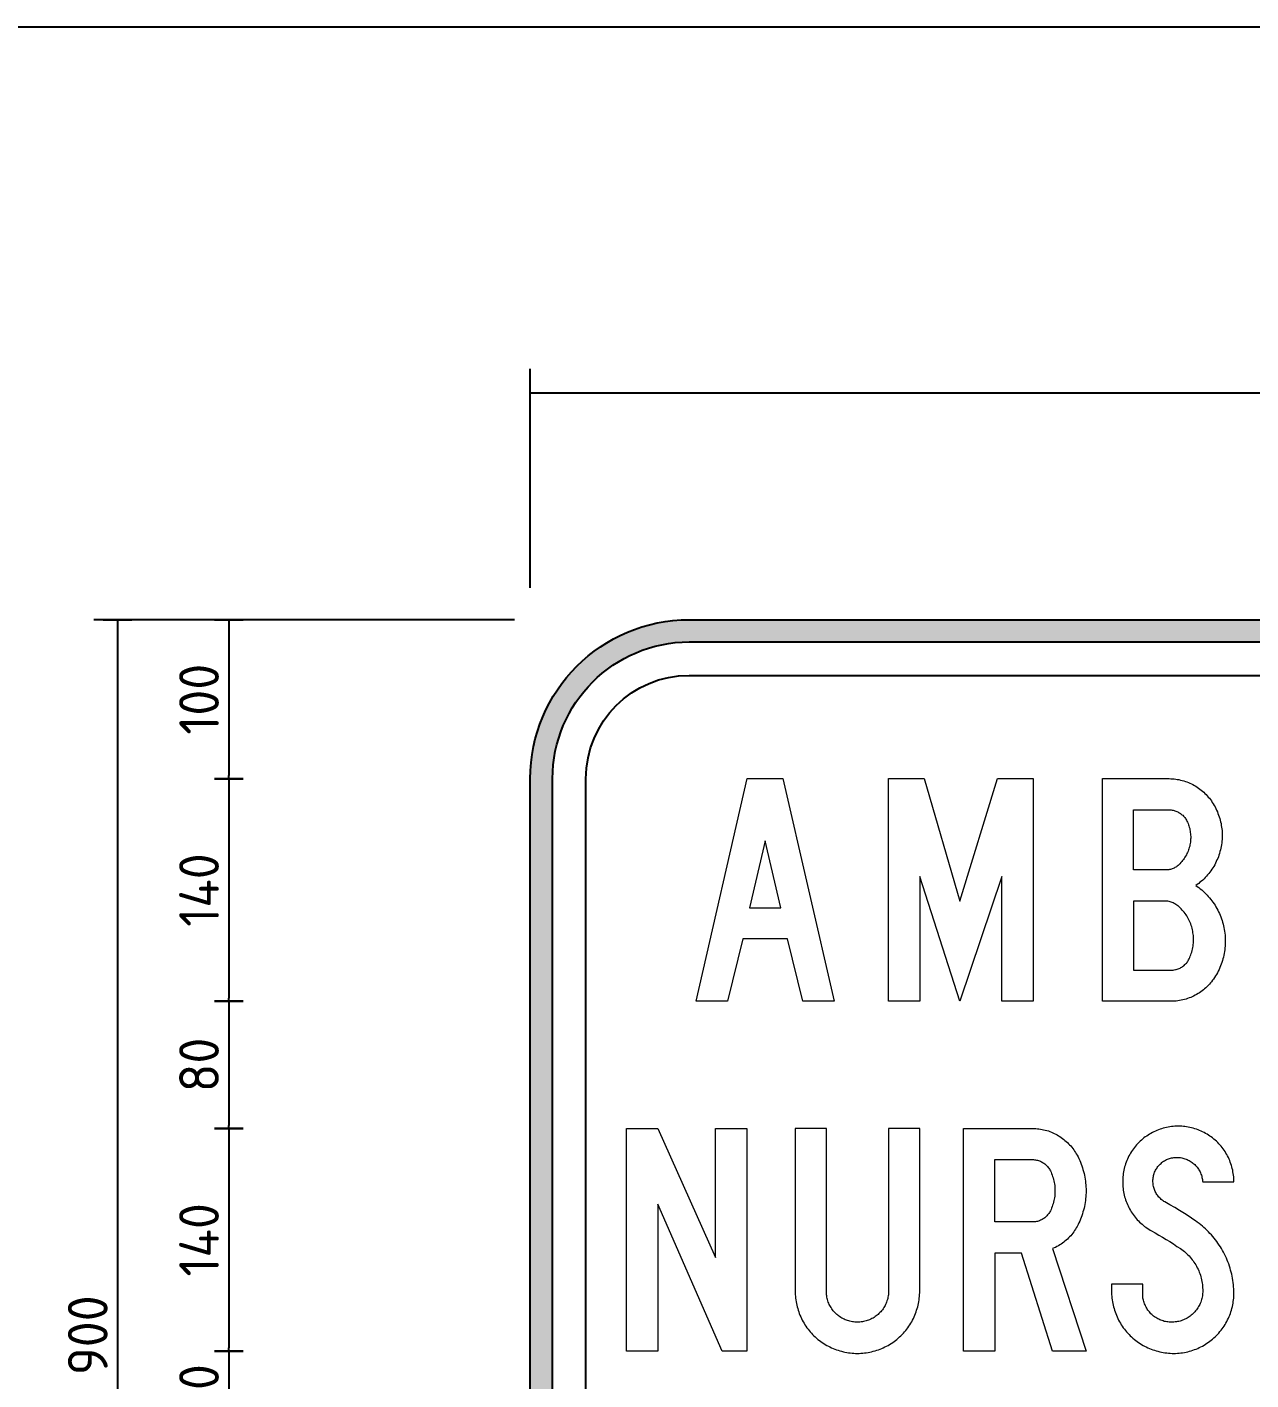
# Model space of a CAD drawing. Header units: millimetres. Extents: x 0 to 420, y 0 to 297.
# Drawn here: x 109 to 186, y 207.4 to 292.5 of the extents above; entities that cross this region are included whole.
import ezdxf
from ezdxf.enums import TextEntityAlignment as Align

# ---------------------------------------------------------------- set-up
doc = ezdxf.new("R2010")
doc.units = ezdxf.units.MM
doc.header["$MEASUREMENT"] = 0
doc.layers.add('BLUE', color=7, linetype='Continuous', true_color=0x005bbb)
for name, color, linetype in [('T25', 1, 'Continuous'), ('TBLK18', 4, 'Continuous'), ('TBLK25', 1, 'Continuous'), ('TBLK35', 3, 'Continuous'), ('TBLK50', 7, 'Continuous')]:
    doc.layers.add(name, color=color, linetype=linetype)
doc.styles.add('ISO', font='iso3098b.shx')
doc.dimstyles.new('SIGNSDIM', dxfattribs={"dimtxt": 2.5, "dimasz": 0.2, "dimexe": 1.5, "dimexo": 2, "dimtad": 1, "dimdec": 4, "dimlfac": 10, "dimrnd": 1, "dimdsep": 46, "dimtxsty": 'ISO', "dimblk": 'SGNDIM', "dimcen": 2.5, "dimse2": 1, "dimadec": 0, "dimazin": 0, "dimtfac": 1, "dimtdec": 4, "dimtix": 1, "dimtmove": 0, "dimatfit": 3, "dimldrblk": 'SGNDIM', "dimfxl": 1, "dimtolj": 1, "dimtzin": 0, "dimarcsym": 0})

# ---------------------------------------------------------------- blocks, each defined once
blk = doc.blocks.new('SGNDIM')
for p, q in [((0, 4.5), (0, -4.5)), ((0, 0), (-1, 0))]:
    blk.add_line(p, q)
blk = doc.blocks.new('*D6')
at = {"layer": 'DEFPOINTS', "color": 0, "transparency": 16777216}
for p in [(260.679, 269.499), (140.679, 255.231), (260.679, 255.231)]:
    blk.add_point(p, dxfattribs=at)
at = {"layer": 'T25', "color": 0, "lineweight": -2, "transparency": 16777216}
for p, q in [((140.679, 257.231), (140.679, 270.999)), ((260.679, 257.231), (260.679, 270.999)), ((140.879, 269.499), (260.479, 269.499))]:
    blk.add_line(p, q, dxfattribs=at)
at = {"layer": 'T25', "color": 0, "lineweight": -2, "transparency": 16777216, "xscale": 0.2, "yscale": 0.2, "zscale": 0.2, "rotation": 180}
blk.add_blockref('SGNDIM', (140.679, 269.499), dxfattribs=at)
at = {"layer": 'T25', "color": 0, "lineweight": -2, "transparency": 16777216, "xscale": 0.2, "yscale": 0.2, "zscale": 0.2}
blk.add_blockref('SGNDIM', (260.679, 269.499), dxfattribs=at)
at = {"layer": 'T25', "color": 0, "transparency": 16777216, "insert": (200.679, 271.374), "char_height": 2.5, "attachment_point": 5, "style": 'ISO'}
blk.add_mtext('\\A1;1200', dxfattribs=at)
blk = doc.blocks.new('*D11')
at = {"layer": 'DEFPOINTS', "color": 0, "transparency": 16777216}
for p in [(140.679, 209.231), (121.713, 204.231), (140.679, 204.231)]:
    blk.add_point(p, dxfattribs=at)
at = {"layer": 'T25', "color": 0, "lineweight": -2, "transparency": 16777216}
blk.add_line((121.713, 209.031), (121.713, 204.431), dxfattribs=at)
at = {"layer": 'T25', "color": 0, "lineweight": -2, "transparency": 16777216, "xscale": 0.2, "yscale": 0.2, "zscale": 0.2}
for p, rotation in [((121.713, 209.231), 90), ((121.713, 204.231), 270)]:
    blk.add_blockref('SGNDIM', p, dxfattribs=dict(at, rotation=rotation))
at = {"layer": 'T25', "color": 0, "transparency": 16777216, "insert": (119.838, 206.731), "char_height": 2.5, "attachment_point": 5, "rotation": 90, "style": 'ISO'}
blk.add_mtext('\\A1;50', dxfattribs=at)
blk = doc.blocks.new('*D12')
at = {"layer": 'DEFPOINTS', "color": 0, "transparency": 16777216}
for p in [(140.679, 223.231), (121.713, 209.231), (140.679, 209.231)]:
    blk.add_point(p, dxfattribs=at)
at = {"layer": 'T25', "color": 0, "lineweight": -2, "transparency": 16777216}
blk.add_line((121.713, 223.031), (121.713, 209.431), dxfattribs=at)
at = {"layer": 'T25', "color": 0, "lineweight": -2, "transparency": 16777216, "xscale": 0.2, "yscale": 0.2, "zscale": 0.2}
for p, rotation in [((121.713, 223.231), 90), ((121.713, 209.231), 270)]:
    blk.add_blockref('SGNDIM', p, dxfattribs=dict(at, rotation=rotation))
at = {"layer": 'T25', "color": 0, "transparency": 16777216, "insert": (119.838, 216.231), "char_height": 2.5, "attachment_point": 5, "rotation": 90, "style": 'ISO'}
blk.add_mtext('\\A1;140', dxfattribs=at)
blk = doc.blocks.new('*D13')
at = {"layer": 'DEFPOINTS', "color": 0, "transparency": 16777216}
for p in [(140.679, 231.231), (121.713, 223.231), (140.679, 223.231)]:
    blk.add_point(p, dxfattribs=at)
at = {"layer": 'T25', "color": 0, "lineweight": -2, "transparency": 16777216}
blk.add_line((121.713, 231.031), (121.713, 223.431), dxfattribs=at)
at = {"layer": 'T25', "color": 0, "lineweight": -2, "transparency": 16777216, "xscale": 0.2, "yscale": 0.2, "zscale": 0.2}
for p, rotation in [((121.713, 231.231), 90), ((121.713, 223.231), 270)]:
    blk.add_blockref('SGNDIM', p, dxfattribs=dict(at, rotation=rotation))
at = {"layer": 'T25', "color": 0, "transparency": 16777216, "insert": (119.838, 227.231), "char_height": 2.5, "attachment_point": 5, "rotation": 90, "style": 'ISO'}
blk.add_mtext('\\A1;80', dxfattribs=at)
blk = doc.blocks.new('*D14')
at = {"layer": 'DEFPOINTS', "color": 0, "transparency": 16777216}
for p in [(140.679, 245.231), (121.713, 231.231), (140.679, 231.231)]:
    blk.add_point(p, dxfattribs=at)
at = {"layer": 'T25', "color": 0, "lineweight": -2, "transparency": 16777216}
blk.add_line((121.713, 245.031), (121.713, 231.431), dxfattribs=at)
at = {"layer": 'T25', "color": 0, "lineweight": -2, "transparency": 16777216, "xscale": 0.2, "yscale": 0.2, "zscale": 0.2}
for p, rotation in [((121.713, 245.231), 90), ((121.713, 231.231), 270)]:
    blk.add_blockref('SGNDIM', p, dxfattribs=dict(at, rotation=rotation))
at = {"layer": 'T25', "color": 0, "transparency": 16777216, "insert": (119.838, 238.231), "char_height": 2.5, "attachment_point": 5, "rotation": 90, "style": 'ISO'}
blk.add_mtext('\\A1;140', dxfattribs=at)
blk = doc.blocks.new('*D15')
at = {"layer": 'DEFPOINTS', "color": 0, "transparency": 16777216}
for p in [(141.677, 255.231), (121.713, 245.231), (141.677, 245.231)]:
    blk.add_point(p, dxfattribs=at)
at = {"layer": 'T25', "color": 0, "lineweight": -2, "transparency": 16777216}
for p, q in [((139.677, 255.231), (120.213, 255.231)), ((121.713, 255.031), (121.713, 245.431))]:
    blk.add_line(p, q, dxfattribs=at)
at = {"layer": 'T25', "color": 0, "lineweight": -2, "transparency": 16777216, "xscale": 0.2, "yscale": 0.2, "zscale": 0.2}
for p, rotation in [((121.713, 255.231), 90), ((121.713, 245.231), 270)]:
    blk.add_blockref('SGNDIM', p, dxfattribs=dict(at, rotation=rotation))
at = {"layer": 'T25', "color": 0, "transparency": 16777216, "insert": (119.838, 250.231), "char_height": 2.5, "attachment_point": 5, "rotation": 90, "style": 'ISO'}
blk.add_mtext('\\A1;100', dxfattribs=at)
blk = doc.blocks.new('*D30')
at = {"layer": 'DEFPOINTS', "color": 0, "transparency": 16777216}
for p in [(140.679, 255.231), (114.713, 165.231), (140.679, 165.231)]:
    blk.add_point(p, dxfattribs=at)
at = {"layer": 'T25', "color": 0, "lineweight": -2, "transparency": 16777216}
for p, q in [((138.679, 255.231), (113.213, 255.231)), ((114.713, 255.031), (114.713, 165.431)), ((138.679, 165.231), (113.213, 165.231))]:
    blk.add_line(p, q, dxfattribs=at)
at = {"layer": 'T25', "color": 0, "lineweight": -2, "transparency": 16777216, "xscale": 0.2, "yscale": 0.2, "zscale": 0.2}
for p, rotation in [((114.713, 255.231), 90), ((114.713, 165.231), 270)]:
    blk.add_blockref('SGNDIM', p, dxfattribs=dict(at, rotation=rotation))
at = {"layer": 'T25', "color": 0, "transparency": 16777216, "insert": (112.838, 210.231), "char_height": 2.5, "attachment_point": 5, "rotation": 90, "style": 'ISO'}
blk.add_mtext('\\A1;900', dxfattribs=at)
blk = doc.blocks.new('A3BBLK')
at = {"layer": 'TBLK50'}
blk.add_line((415.5, 292.5), (13, 292.5), dxfattribs=at)
blk = doc.blocks.new('a3_in_vtblk std dwg')
blk.add_blockref('A3BBLK', (0, 0))
at = {"layer": 'TBLK18', "style": 'ISO'}
blk.add_attdef('MR_DIRECTORATE', text='', height=1.5, dxfattribs=at).set_placement((381.5, 68.119), align=Align.CENTER)
for tag, p in [('STREET_NAME', (355.514, 62.1)), ('SUBURB_POSTCODE', (388.488, 62.1)), ('TELEPHONE_NO.', (368.306, 59.836)), ('FAX_NO.', (393.555, 59.836))]:
    blk.add_attdef(tag, p, '', height=1.5, dxfattribs=at)
at = {"layer": 'TBLK25', "style": 'ISO'}
for tag, height, p in [('MR_BRANCH', 2, (381.5, 65.199)), ('ROAD_SECTION', 1.75, (384.5, 29.162)), ('SLK', 1.75, (384.5, 26.108)), ('CHAINAGE', 1.75, (384.5, 19.205))]:
    blk.add_attdef(tag, text='', height=height, dxfattribs=at).set_placement(p, align=Align.CENTER)
for tag, p, height in [('FILE_NUMBER', (371.773, 54.237), 2.5), ('DESIGNED_/_DRAWN', (371.773, 49.487), 2), ('VERIFIED', (371.773, 44.487), 2), ('APPROVED', (371.773, 39.487), 2), ('LOCAL_AUTHORITY', (370.48, 16.733), 1.25)]:
    blk.add_attdef(tag, p, '', height=height, dxfattribs=at)
at = {"layer": 'TBLK35', "style": 'ISO', "width": 0.9}
for tag, p in [('ROAD_PROJECT&NUMBER', (384.5, 32.231)), ('DRAWING_DESCRIPTION', (384.5, 22.288))]:
    blk.add_attdef(tag, text='', height=2.5, dxfattribs=at).set_placement(p, align=Align.CENTER)
at = {"layer": 'TBLK50', "style": 'ISO'}
blk.add_attdef('MRWA_DRG_NUMBER', (356.288, 6.085), '', height=5, dxfattribs=at)

msp = doc.modelspace()

# ---------------------------------------------------------------- hatches: boundary and pattern name
at = {"layer": 'BLUE'}
h = msp.add_hatch(color=256, dxfattribs=at)
edge = h.paths.add_edge_path(flags=16)
edge.add_line((142.079003, 175.230788), (142.079003, 245.230788))
edge.add_arc((150.679003, 245.230788), 8.6, 90, 180, ccw=False)
edge.add_line((150.679003, 253.830788), (250.679003, 253.830788))
edge.add_arc((250.679003, 245.230788), 8.6, 0, 90, ccw=False)
edge.add_line((259.279003, 245.230788), (259.279003, 175.230788))
edge.add_arc((250.679003, 175.230788), 8.6, -90, 0, ccw=False)
edge.add_line((250.679003, 166.630788), (150.679003, 166.630788))
edge.add_arc((150.679003, 175.230788), 8.6, 180, 270, ccw=False)
edge = h.paths.add_edge_path()
edge.add_line((140.679003, 175.230788), (140.679003, 245.230788))
edge.add_arc((150.679003, 245.230788), 10, 90, 180, ccw=False)
edge.add_line((150.679003, 255.230788), (250.679003, 255.230788))
edge.add_arc((250.679003, 245.230788), 10, 0, 90, ccw=False)
edge.add_line((260.679003, 245.230788), (260.679003, 175.230788))
edge.add_arc((250.679003, 175.230788), 10, -90, 0, ccw=False)
edge.add_line((250.679003, 165.230788), (150.679003, 165.230788))
edge.add_arc((150.679003, 175.230788), 10, 180, 270, ccw=False)

# ---------------------------------------------------------------- linework, layer by layer
for points in [[(140.679003, 175.230788), (140.679003, 245.230788, -0.414213562), (150.679003, 255.230788), (250.679003, 255.230788, -0.414213562), (260.679003, 245.230788), (260.679003, 175.230788, -0.414213562), (250.679003, 165.230788), (150.679003, 165.230788, -0.414213562)], [(142.079003, 175.230788), (142.079003, 245.230788, -0.414213562), (150.679003, 253.830788), (250.679003, 253.830788, -0.414213562), (259.279003, 245.230788), (259.279003, 175.230788, -0.414213562), (250.679003, 166.630788), (150.679003, 166.630788, -0.414213562)], [(144.179003, 175.230788), (144.179003, 245.230788, -0.414213562), (150.679003, 251.730788), (250.679003, 251.730788, -0.414213562), (257.179003, 245.230788), (257.179003, 175.230788, -0.414213562), (250.679003, 168.730788), (150.679003, 168.730788, -0.414213562)]]:
    msp.add_lwpolyline(points, format="xyb", close=True, dxfattribs=at)
at = {"layer": 'BLUE', "lineweight": 0}
for points in [[(151.116079, 231.234579), (154.332802, 245.234906), (156.575728, 245.234906), (159.79245, 231.234579), (157.828893, 231.234579), (156.855096, 235.153713), (154.053434, 235.153713), (153.079637, 231.234579), (151.116079, 231.234579)], [(163.216704, 231.234579), (163.216704, 245.234906), (165.459629, 245.234906), (167.694573, 237.532332), (170.073192, 245.234906), (172.316118, 245.234906), (172.316118, 231.234579), (170.35256, 231.234579), (170.35256, 239.072846), (167.694573, 231.234579), (165.180261, 239.072846), (165.180261, 231.234579), (163.216704, 231.234579)], [(183.530746, 243.830084), (183.58662, 243.742283), (183.650475, 243.646499), (183.706349, 243.550716), (183.762223, 243.454933), (183.810114, 243.351167), (183.858006, 243.255384), (183.905898, 243.151619), (183.945807, 243.047854), (183.985717, 242.944088), (184.025627, 242.840323), (184.057555, 242.728576), (184.0815, 242.624811), (184.113428, 242.513063), (184.137374, 242.409298), (184.153338, 242.297551), (184.169302, 242.185804), (184.185266, 242.074057), (184.20123, 241.970291), (184.20123, 241.858544), (184.209211, 241.746797), (184.209211, 241.63505), (184.209211, 241.523303), (184.20123, 241.411555), (184.193248, 241.299808), (184.185266, 241.188061), (184.169302, 241.076314), (184.145356, 240.964567), (184.129392, 240.860801), (184.097464, 240.749054), (184.073518, 240.645289), (184.041591, 240.533542), (184.009663, 240.429777), (183.969753, 240.326011), (183.929843, 240.222246), (183.881952, 240.118481), (183.842042, 240.014716), (183.786169, 239.918932), (183.738277, 239.815167), (183.682403, 239.719384), (183.62653, 239.6236), (183.562674, 239.535799), (183.498819, 239.440016), (183.434963, 239.352214), (183.363126, 239.264413), (183.291288, 239.176612), (183.219451, 239.096792), (183.139631, 239.016973), (183.067794, 238.937153), (182.987974, 238.857334), (182.900173, 238.785497), (182.812372, 238.713659), (182.732552, 238.641822), (182.636769, 238.577966), (182.548967, 238.51411), (182.644751, 238.450255), (182.740534, 238.378417), (182.828335, 238.30658), (182.924119, 238.234742), (183.01192, 238.154923), (183.09174, 238.075104), (183.179541, 237.995284), (183.25936, 237.907483), (183.33918, 237.827663), (183.418999, 237.739862), (183.490837, 237.644079), (183.562674, 237.556277), (183.62653, 237.460494), (183.698367, 237.364711), (183.762223, 237.268927), (183.818096, 237.165162), (183.881952, 237.061397), (183.937825, 236.957632), (183.985717, 236.853867), (184.033609, 236.750101), (184.0815, 236.646336), (184.129392, 236.534589), (184.169302, 236.422842), (184.20123, 236.319076), (184.241139, 236.207329), (184.273067, 236.0876), (184.297013, 235.975853), (184.320959, 235.864106), (184.344904, 235.752358), (184.360868, 235.632629), (184.376832, 235.520882), (184.392796, 235.401153), (184.400778, 235.289406), (184.40876, 235.169677), (184.40876, 235.049948), (184.40876, 234.9382), (184.400778, 234.818471), (184.392796, 234.698742), (184.384814, 234.586995), (184.36885, 234.467266), (184.352886, 234.355519), (184.336923, 234.235789), (184.312977, 234.124042), (184.289031, 234.012295), (184.257103, 233.900548), (184.225175, 233.788801), (184.185266, 233.677054), (184.153338, 233.565306), (184.105446, 233.453559), (184.065536, 233.349794), (184.017645, 233.238047), (183.961771, 233.134281), (183.91388, 233.030516), (183.850024, 232.926751), (183.79415, 232.830968), (183.730295, 232.727202), (183.666439, 232.631419), (183.610566, 232.5516), (183.54671, 232.463798), (183.474873, 232.383979), (183.411017, 232.304159), (183.33918, 232.232322), (183.267342, 232.160485), (183.187523, 232.088647), (183.107703, 232.01681), (183.027884, 231.952954), (182.948065, 231.889098), (182.868245, 231.825243), (182.780444, 231.769369), (182.692642, 231.713496), (182.596859, 231.657622), (182.509058, 231.609731), (182.413274, 231.561839), (182.325473, 231.513947), (182.22969, 231.474037), (182.125925, 231.44211), (182.030141, 231.4022), (181.934358, 231.370272), (181.830593, 231.346326), (181.734809, 231.322381), (181.631044, 231.298435), (181.527279, 231.274489), (181.423514, 231.258525), (181.319748, 231.250543), (181.215983, 231.242561), (181.112218, 231.234579), (181.008453, 231.234579), (176.674258, 231.234579), (176.674258, 245.234906), (180.87276, 245.234906), (180.976525, 245.226924), (181.08029, 245.226924), (181.184055, 245.218942), (181.287821, 245.202978), (181.383604, 245.187014), (181.487369, 245.17105), (181.591134, 245.147104), (181.6949, 245.123159), (181.790683, 245.091231), (181.894448, 245.059303), (181.990232, 245.027375), (182.086015, 244.987466), (182.181798, 244.947556), (182.277581, 244.907646), (182.365383, 244.859754), (182.461166, 244.803881), (182.548967, 244.755989), (182.636769, 244.700116), (182.72457, 244.644242), (182.812372, 244.580387), (182.892191, 244.516531), (182.97201, 244.452675), (183.05183, 244.380838), (183.123667, 244.309), (183.195505, 244.237163), (183.267342, 244.157344), (183.33918, 244.077524), (183.403035, 243.997705), (183.466891, 243.917885)], [(181.990232, 242.568937), (182.022159, 242.4971), (182.062069, 242.41728), (182.086015, 242.337461), (182.117943, 242.257641), (182.141888, 242.177822), (182.165834, 242.090021), (182.181798, 242.010201), (182.197762, 241.9224), (182.205744, 241.84258), (182.221708, 241.754779), (182.221708, 241.67496), (182.22969, 241.587158), (182.22969, 241.499357), (182.221708, 241.419537), (182.221708, 241.331736), (182.213726, 241.243935), (182.197762, 241.164115), (182.181798, 241.076314), (182.165834, 240.996494), (182.141888, 240.908693), (182.117943, 240.828874), (182.093997, 240.749054), (182.062069, 240.669235), (182.030141, 240.589415), (181.990232, 240.517578), (181.958304, 240.437759), (181.910412, 240.365921), (181.870502, 240.294084), (181.822611, 240.222246), (181.774719, 240.150409), (181.718845, 240.078571), (181.670954, 240.014716), (181.61508, 239.95086), (181.551225, 239.887005), (181.495351, 239.831131), (181.431496, 239.775257), (181.383604, 239.735348), (181.335712, 239.695438), (181.287821, 239.66351), (181.239929, 239.639564), (181.184055, 239.607637), (181.128182, 239.583691), (181.072308, 239.559745), (181.016435, 239.543781), (180.960561, 239.527817), (180.904687, 239.511853), (180.848814, 239.503871), (180.784958, 239.495889), (180.729085, 239.495889), (178.629834, 239.495889), (178.629834, 243.271348), (180.87276, 243.271348), (180.928633, 243.271348), (180.992489, 243.263366), (181.056344, 243.255384), (181.1202, 243.247402), (181.184055, 243.231438), (181.239929, 243.215474), (181.303785, 243.191529), (181.359658, 243.167583), (181.415532, 243.143637), (181.471405, 243.111709), (181.527279, 243.079781), (181.583152, 243.047854), (181.631044, 243.007944), (181.678936, 242.968034), (181.726827, 242.928124), (181.774719, 242.880233), (181.814629, 242.832341), (181.854539, 242.78445), (181.894448, 242.736558), (181.926376, 242.680684), (181.958304, 242.624811)], [(156.432053, 237.109289), (155.458256, 241.315772), (154.476477, 237.109289)], [(180.729085, 237.532332), (178.629834, 237.532332), (178.629834, 233.190155), (181.008453, 233.190155), (181.072308, 233.198137), (181.136164, 233.198137), (181.200019, 233.206119), (181.263875, 233.222083), (181.319748, 233.238047), (181.383604, 233.254011), (181.439478, 233.269974), (181.503333, 233.29392), (181.559207, 233.325848), (181.61508, 233.349794), (181.670954, 233.381722), (181.718845, 233.421631), (181.774719, 233.453559), (181.822611, 233.493469), (181.870502, 233.541361), (181.910412, 233.58127), (181.958304, 233.629162), (181.998213, 233.677054), (182.030141, 233.732927), (182.070051, 233.780819), (182.101979, 233.836692), (182.125925, 233.892566), (182.165834, 233.980367), (182.205744, 234.068169), (182.237672, 234.15597), (182.2696, 234.243771), (182.301527, 234.331573), (182.325473, 234.427356), (182.341437, 234.515157), (182.365383, 234.610941), (182.381347, 234.698742), (182.389329, 234.794525), (182.397311, 234.890309), (182.405293, 234.986092), (182.413274, 235.073893), (182.405293, 235.169677), (182.405293, 235.26546), (182.397311, 235.361243), (182.389329, 235.457027), (182.373365, 235.544828), (182.357401, 235.640611), (182.341437, 235.728413), (182.317491, 235.824196), (182.293545, 235.911997), (182.261618, 236.007781), (182.22969, 236.095582), (182.197762, 236.183383), (182.157852, 236.271185), (182.117943, 236.351004), (182.078033, 236.438806), (182.030141, 236.518625), (181.98225, 236.598444), (181.934358, 236.678264), (181.878484, 236.758083), (181.822611, 236.829921), (181.758755, 236.901758), (181.702882, 236.973596), (181.639026, 237.045433), (181.567189, 237.109289), (181.519297, 237.15718), (181.471405, 237.205072), (181.415532, 237.244982), (181.359658, 237.284891), (181.303785, 237.324801), (181.239929, 237.356729), (181.184055, 237.388657), (181.1202, 237.420584), (181.056344, 237.44453), (180.992489, 237.468476), (180.928633, 237.492422), (180.864778, 237.508386), (180.79294, 237.52435), (180.729085, 237.532332)], [(146.741975, 209.236347), (146.741975, 223.236673), (148.697551, 223.236673), (152.337316, 215.111056), (152.337316, 223.236673), (154.300874, 223.236673), (154.300874, 209.236347), (152.760359, 209.236347), (148.697551, 218.471454), (148.697551, 209.236347), (146.741975, 209.236347)], [(161.261128, 211.056229), (161.181308, 211.056229), (161.101489, 211.056229), (161.021669, 211.064211), (160.949832, 211.080175), (160.870013, 211.096139), (160.790193, 211.112103), (160.718356, 211.128067), (160.638536, 211.152013), (160.566699, 211.175959), (160.494861, 211.207886), (160.423024, 211.239814), (160.351186, 211.279724), (160.279349, 211.311652), (160.215493, 211.351561), (160.143656, 211.399453), (160.0798, 211.447345), (160.023927, 211.495236), (159.960071, 211.543128), (159.904198, 211.599002), (159.848324, 211.654875), (159.79245, 211.710749), (159.744559, 211.774604), (159.688685, 211.83846), (159.648775, 211.902315), (159.600884, 211.966171), (159.560974, 212.030026), (159.521064, 212.101864), (159.489137, 212.173701), (159.457209, 212.245539), (159.425281, 212.317376), (159.401335, 212.389214), (159.377389, 212.469033), (159.361426, 212.540871), (159.33748, 212.62069), (159.329498, 212.70051), (159.313534, 212.780329), (159.305552, 212.860148), (159.305552, 212.931986), (159.305552, 213.011805), (159.305552, 223.236673), (157.341994, 223.236673), (157.341994, 213.011805), (157.341994, 212.900058), (157.349976, 212.788311), (157.357958, 212.676564), (157.36594, 212.564817), (157.381904, 212.453069), (157.397868, 212.341322), (157.421814, 212.237557), (157.445759, 212.12581), (157.469705, 212.014063), (157.501633, 211.910297), (157.533561, 211.79855), (157.565489, 211.694785), (157.605398, 211.59102), (157.645308, 211.487254), (157.6932, 211.383489), (157.741091, 211.279724), (157.788983, 211.183941), (157.844857, 211.080175), (157.90073, 210.984392), (157.956604, 210.888609), (158.020459, 210.800807), (158.084315, 210.705024), (158.156152, 210.617223), (158.220008, 210.529421), (158.291845, 210.44162), (158.371665, 210.361801), (158.443502, 210.273999), (158.523322, 210.19418), (158.603141, 210.122342), (158.690942, 210.042523), (158.778744, 209.970685), (158.866545, 209.90683), (158.954346, 209.834992), (159.042148, 209.771137), (159.137931, 209.707281), (159.233714, 209.651408), (159.329498, 209.595534), (159.433263, 209.53966), (159.529046, 209.491769), (159.632812, 209.443877), (159.736577, 209.395986), (159.840342, 209.356076), (159.944107, 209.316166), (160.047873, 209.284238), (160.15962, 209.252311), (160.263385, 209.220383), (160.375132, 209.196437), (160.478897, 209.172491), (160.590645, 209.148545), (160.702392, 209.132581), (160.814139, 209.116618), (160.925886, 209.108636), (161.037633, 209.100654), (161.149381, 209.092672), (161.261128, 209.092672), (161.372875, 209.092672), (161.484622, 209.100654), (161.596369, 209.108636), (161.708117, 209.116618), (161.819864, 209.132581), (161.931611, 209.148545), (162.043358, 209.172491), (162.147123, 209.196437), (162.258871, 209.220383), (162.370618, 209.252311), (162.474383, 209.284238), (162.578148, 209.316166), (162.689895, 209.356076), (162.793661, 209.395986), (162.889444, 209.443877), (162.993209, 209.491769), (163.096974, 209.53966), (163.192758, 209.595534), (163.288541, 209.651408), (163.384324, 209.707281), (163.480108, 209.771137), (163.567909, 209.834992), (163.65571, 209.90683), (163.743512, 209.970685), (163.831313, 210.042523), (163.919114, 210.122342), (163.998934, 210.19418), (164.078753, 210.273999), (164.150591, 210.361801), (164.23041, 210.44162), (164.302248, 210.529421), (164.374085, 210.617223), (164.437941, 210.705024), (164.501796, 210.800807), (164.565652, 210.888609), (164.621525, 210.984392), (164.677399, 211.080175), (164.733273, 211.183941), (164.781164, 211.279724), (164.829056, 211.383489), (164.876948, 211.487254), (164.916857, 211.59102), (164.956767, 211.694785), (164.988695, 211.79855), (165.028604, 211.910297), (165.05255, 212.014063), (165.084478, 212.12581), (165.108424, 212.237557), (165.124388, 212.341322), (165.140352, 212.453069), (165.156316, 212.564817), (165.164297, 212.676564), (165.172279, 212.788311), (165.180261, 212.900058), (165.180261, 213.011805), (165.180261, 223.236673), (163.216704, 223.236673), (163.216704, 213.011805), (163.216704, 212.931986), (163.216704, 212.860148), (163.208722, 212.780329), (163.192758, 212.70051), (163.184776, 212.62069), (163.168812, 212.540871), (163.144866, 212.469033), (163.12092, 212.389214), (163.096974, 212.317376), (163.065047, 212.245539), (163.033119, 212.173701), (163.001191, 212.101864), (162.961281, 212.030026), (162.921372, 211.966171), (162.87348, 211.902315), (162.83357, 211.83846), (162.785679, 211.774604), (162.729805, 211.710749), (162.673932, 211.654875), (162.618058, 211.599002), (162.562184, 211.543128), (162.506311, 211.495236), (162.442455, 211.447345), (162.3786, 211.399453), (162.314744, 211.351561), (162.242907, 211.311652), (162.171069, 211.279724), (162.099232, 211.239814), (162.027394, 211.207886), (161.955557, 211.175959), (161.883719, 211.152013), (161.8039, 211.128067), (161.732062, 211.112103), (161.652243, 211.096139), (161.572424, 211.080175), (161.500586, 211.064211), (161.420767, 211.056229), (161.340947, 211.056229)], [(175.07787, 217.074614), (175.029978, 216.986812), (174.982086, 216.899011), (174.926213, 216.81121), (174.870339, 216.73139), (174.806484, 216.651571), (174.742628, 216.571751), (174.678773, 216.491932), (174.614917, 216.420095), (174.543079, 216.348257), (174.471242, 216.27642), (174.391423, 216.204582), (174.319585, 216.140727), (174.239766, 216.076871), (174.159946, 216.020997), (174.072145, 215.957142), (173.992325, 215.90925), (173.904524, 215.853377), (173.816723, 215.805485), (173.728921, 215.757593), (173.633138, 215.717684), (173.545337, 215.677774), (175.644588, 209.236347), (173.545337, 209.236347), (171.581779, 215.390424), (169.905571, 215.390424), (169.905571, 209.236347), (167.942013, 209.236347), (167.942013, 223.236673), (172.28419, 223.236673), (172.379973, 223.228691), (172.483738, 223.228691), (172.587504, 223.220709), (172.683287, 223.204745), (172.787052, 223.196763), (172.882836, 223.172818), (172.978619, 223.156854), (173.082384, 223.132908), (173.178167, 223.10098), (173.273951, 223.077034), (173.369734, 223.037125), (173.465517, 223.005197), (173.553319, 222.965287), (173.649102, 222.925377), (173.736903, 222.877486), (173.824705, 222.829594), (173.912506, 222.781702), (174.000307, 222.725829), (174.080127, 222.669955), (174.167928, 222.614082), (174.247748, 222.550226), (174.319585, 222.486371), (174.399405, 222.422515), (174.471242, 222.350678), (174.543079, 222.27884), (174.614917, 222.207003), (174.678773, 222.135165), (174.75061, 222.055346), (174.806484, 221.975526), (174.870339, 221.895707), (174.926213, 221.815887), (174.982086, 221.728086), (175.029978, 221.640285), (175.07787, 221.552483), (175.141725, 221.448718), (175.189617, 221.336971), (175.24549, 221.225224), (175.293382, 221.113477), (175.333292, 220.993747), (175.381183, 220.882), (175.421093, 220.762271), (175.453021, 220.650524), (175.484949, 220.530795), (175.516876, 220.411066), (175.540822, 220.291337), (175.564768, 220.171607), (175.588714, 220.051878), (175.604678, 219.924167), (175.620642, 219.804438), (175.628624, 219.684709), (175.636606, 219.556998), (175.644588, 219.437269), (175.644588, 219.31754), (175.644588, 219.189829), (175.636606, 219.070099), (175.628624, 218.942388), (175.620642, 218.822659), (175.604678, 218.70293), (175.588714, 218.583201), (175.564768, 218.45549), (175.540822, 218.335761), (175.516876, 218.216032), (175.484949, 218.096302), (175.453021, 217.984555), (175.421093, 217.864826), (175.381183, 217.745097), (175.333292, 217.63335), (175.293382, 217.521603), (175.24549, 217.401873), (175.189617, 217.290126), (175.141725, 217.186361)], [(182.987974, 213.011805), (182.987974, 212.931986), (182.979992, 212.852166), (182.97201, 212.780329), (182.964028, 212.70051), (182.948065, 212.62069), (182.932101, 212.540871), (182.908155, 212.469033), (182.884209, 212.389214), (182.860263, 212.317376), (182.828335, 212.237557), (182.796408, 212.165719), (182.76448, 212.093882), (182.72457, 212.030026), (182.68466, 211.958189), (182.636769, 211.894333), (182.588877, 211.830478), (182.540986, 211.766622), (182.493094, 211.702767), (182.43722, 211.646893), (182.381347, 211.59102), (182.317491, 211.535146), (182.261618, 211.487254), (182.197762, 211.439363), (182.133906, 211.391471), (182.062069, 211.351561), (181.998213, 211.30367), (181.926376, 211.271742), (181.854539, 211.231832), (181.782701, 211.199904), (181.710864, 211.175959), (181.631044, 211.144031), (181.559207, 211.120085), (181.479387, 211.104121), (181.40755, 211.088157), (181.32773, 211.072193), (181.247911, 211.064211), (181.168091, 211.056229), (181.096254, 211.048248), (181.016435, 211.048248), (180.944597, 211.048248), (180.864778, 211.056229), (180.79294, 211.064211), (180.721103, 211.072193), (180.641283, 211.088157), (180.569446, 211.104121), (180.497608, 211.128067), (180.425771, 211.152013), (180.353933, 211.175959), (180.290078, 211.199904), (180.21824, 211.231832), (180.154385, 211.271742), (180.090529, 211.30367), (180.026674, 211.343579), (179.962818, 211.391471), (179.898963, 211.431381), (179.843089, 211.479272), (179.787215, 211.535146), (179.731342, 211.583038), (179.68345, 211.638911), (179.635559, 211.694785), (179.587667, 211.750658), (179.539775, 211.814514), (179.499866, 211.87837), (179.459956, 211.942225), (179.420046, 212.006081), (179.388118, 212.077918), (179.356191, 212.141774), (179.332245, 212.213611), (179.300317, 212.285449), (179.284353, 212.357286), (179.260407, 212.429124), (179.244443, 212.500961), (179.22848, 212.572798), (179.220498, 212.652618), (179.212516, 212.724455), (179.212516, 212.796293), (179.212516, 212.876112), (179.212516, 213.434848), (177.248958, 213.434848), (177.248958, 213.011805), (177.248958, 212.900058), (177.25694, 212.788311), (177.264922, 212.676564), (177.272904, 212.564817), (177.288868, 212.453069), (177.304831, 212.341322), (177.328777, 212.237557), (177.344741, 212.12581), (177.376669, 212.014063), (177.408597, 211.910297), (177.440525, 211.79855), (177.472452, 211.694785), (177.512362, 211.59102), (177.552272, 211.487254), (177.600163, 211.383489), (177.648055, 211.279724), (177.695947, 211.183941), (177.75182, 211.080175), (177.807694, 210.984392), (177.863567, 210.888609), (177.927423, 210.800807), (177.991279, 210.705024), (178.063116, 210.617223), (178.126972, 210.529421), (178.198809, 210.44162), (178.278628, 210.361801), (178.350466, 210.273999), (178.430285, 210.19418), (178.510105, 210.122342), (178.597906, 210.042523), (178.685707, 209.970685), (178.773509, 209.90683), (178.86131, 209.834992), (178.949112, 209.771137), (179.044895, 209.707281), (179.140678, 209.651408), (179.236461, 209.595534), (179.332245, 209.53966), (179.43601, 209.491769), (179.539775, 209.443877), (179.643541, 209.395986), (179.747306, 209.356076), (179.851071, 209.316166), (179.954836, 209.284238), (180.058602, 209.252311), (180.170349, 209.220383), (180.282096, 209.196437), (180.385861, 209.172491), (180.497608, 209.148545), (180.609356, 209.132581), (180.721103, 209.116618), (180.83285, 209.108636), (180.944597, 209.100654), (181.056344, 209.092672), (181.168091, 209.092672), (181.279839, 209.092672), (181.391586, 209.100654), (181.495351, 209.108636), (181.607098, 209.116618), (181.718845, 209.132581), (181.830593, 209.148545), (181.934358, 209.172491), (182.046105, 209.196437), (182.14987, 209.228365), (182.253636, 209.252311), (182.365383, 209.284238), (182.469148, 209.324148), (182.572913, 209.364058), (182.668697, 209.403967), (182.772462, 209.451859), (182.868245, 209.499751), (182.97201, 209.547642), (183.067794, 209.603516), (183.163577, 209.65939), (183.251378, 209.723245), (183.347162, 209.787101), (183.434963, 209.850956), (183.522764, 209.914812), (183.610566, 209.986649), (183.690385, 210.058487), (183.770205, 210.130324), (183.850024, 210.210144), (183.929843, 210.289963), (184.001681, 210.369782), (184.073518, 210.457584), (184.145356, 210.545385), (184.209211, 210.633187), (184.273067, 210.720988), (184.336923, 210.808789), (184.392796, 210.904573), (184.44867, 211.000356), (184.504543, 211.096139), (184.552435, 211.199904), (184.600327, 211.295688), (184.648218, 211.399453), (184.688128, 211.503218), (184.728038, 211.599002), (184.759965, 211.710749), (184.799875, 211.814514), (184.823821, 211.918279), (184.855749, 212.030026), (184.871713, 212.133792), (184.895658, 212.245539), (184.911622, 212.349304), (184.927586, 212.461051), (184.935568, 212.572798), (184.94355, 212.684546), (184.94355, 212.796293), (184.951532, 212.900058), (184.94355, 213.011805), (184.94355, 213.147498), (184.927586, 213.283191), (184.919604, 213.410902), (184.90364, 213.546595), (184.879695, 213.682288), (184.863731, 213.81), (184.839785, 213.945693), (184.807857, 214.073404), (184.775929, 214.201115), (184.744002, 214.328826), (184.704092, 214.456537), (184.664182, 214.584248), (184.624272, 214.711959), (184.576381, 214.83967), (184.528489, 214.959399), (184.472616, 215.08711), (184.416742, 215.206839), (184.360868, 215.326569), (184.297013, 215.446298), (184.233157, 215.558045), (184.169302, 215.677774), (184.097464, 215.789521), (184.025627, 215.901268), (183.945807, 216.013016), (183.87397, 216.124763), (183.79415, 216.228528), (183.706349, 216.332293), (183.62653, 216.436058), (183.538728, 216.539824), (183.442945, 216.635607), (183.355144, 216.73139), (183.25936, 216.827174), (183.163577, 216.922957), (183.059812, 217.010758), (182.964028, 217.09856), (182.860263, 217.178379), (182.756498, 217.26618), (182.644751, 217.346), (182.540986, 217.417837), (182.429238, 217.497657), (182.125925, 217.689223), (181.830593, 217.88079), (181.527279, 218.072357), (181.223965, 218.255941), (180.912669, 218.431544), (180.609356, 218.615129), (180.5455, 218.647056), (180.489626, 218.686966), (180.433753, 218.726876), (180.377879, 218.774768), (180.329988, 218.822659), (180.282096, 218.870551), (180.234204, 218.918442), (180.186313, 218.974316), (180.146403, 219.03019), (180.106493, 219.086063), (180.066583, 219.141937), (180.034656, 219.205792), (180.002728, 219.261666), (179.9708, 219.325522), (179.946854, 219.389377), (179.922909, 219.461215), (179.906945, 219.52507), (179.890981, 219.588926), (179.875017, 219.660763), (179.867035, 219.732601), (179.859053, 219.796456), (179.851071, 219.868294), (179.851071, 219.940131), (179.851071, 220.003987), (179.859053, 220.075824), (179.867035, 220.147662), (179.882999, 220.211517), (179.898963, 220.283355), (179.914927, 220.34721), (179.938872, 220.411066), (179.962818, 220.482903), (179.986764, 220.546759), (180.018692, 220.602632), (180.05062, 220.666488), (180.090529, 220.722361), (180.130439, 220.786217), (180.170349, 220.842091), (180.210258, 220.889982), (180.25815, 220.945856), (180.306042, 220.993747), (180.361915, 221.041639), (180.409807, 221.089531), (180.465681, 221.12944), (180.521554, 221.16935), (180.58541, 221.201278), (180.641283, 221.241188), (180.705139, 221.273115), (180.768994, 221.297061), (180.83285, 221.321007), (180.896705, 221.344953), (180.968543, 221.368899), (181.032398, 221.384863), (181.104236, 221.392845), (181.168091, 221.408808), (181.239929, 221.41679), (181.311766, 221.41679), (181.375622, 221.41679), (181.447459, 221.41679), (181.519297, 221.408808), (181.591134, 221.400826), (181.662972, 221.384863), (181.734809, 221.368899), (181.798665, 221.352935), (181.870502, 221.328989), (181.94234, 221.305043), (182.006195, 221.281097), (182.070051, 221.24917), (182.133906, 221.217242), (182.197762, 221.177332), (182.261618, 221.137422), (182.317491, 221.097513), (182.373365, 221.057603), (182.429238, 221.009711), (182.485112, 220.96182), (182.533004, 220.905946), (182.580895, 220.858054), (182.628787, 220.802181), (182.668697, 220.746307), (182.716588, 220.682452), (182.748516, 220.626578), (182.788426, 220.562723), (182.820354, 220.498867), (182.852281, 220.435011), (182.876227, 220.363174), (182.900173, 220.299318), (182.924119, 220.227481), (182.940083, 220.155644), (182.956047, 220.091788), (182.97201, 220.019951), (182.979992, 219.948113), (182.987974, 219.876276), (184.94355, 219.876276), (184.94355, 219.980041), (184.94355, 220.083806), (184.935568, 220.187571), (184.919604, 220.299318), (184.911622, 220.403084), (184.887677, 220.506849), (184.871713, 220.610614), (184.847767, 220.714379), (184.823821, 220.818145), (184.791893, 220.913928), (184.759965, 221.017693), (184.720056, 221.121459), (184.688128, 221.217242), (184.640236, 221.313025), (184.600327, 221.408808), (184.552435, 221.504592), (184.496561, 221.600375), (184.44867, 221.688176), (184.392796, 221.775978), (184.328941, 221.863779), (184.273067, 221.951581), (184.209211, 222.039382), (184.137374, 222.119201), (184.073518, 222.199021), (184.001681, 222.27884), (183.929843, 222.350678), (183.850024, 222.430497), (183.770205, 222.502335), (183.690385, 222.56619), (183.610566, 222.638028), (183.522764, 222.701883), (183.442945, 222.757757), (183.355144, 222.821612), (183.25936, 222.877486), (183.171559, 222.925377), (183.075776, 222.981251), (182.979992, 223.029143), (182.884209, 223.069052), (182.788426, 223.108962), (182.692642, 223.148872), (182.588877, 223.188782), (182.493094, 223.220709), (182.389329, 223.252637), (182.285563, 223.276583), (182.181798, 223.300529), (182.078033, 223.316493), (181.974268, 223.340438), (181.870502, 223.34842), (181.766737, 223.364384), (181.662972, 223.372366), (181.551225, 223.372366), (181.447459, 223.372366), (181.343694, 223.372366), (181.239929, 223.372366), (181.128182, 223.364384), (181.024417, 223.34842), (180.920651, 223.340438), (180.816886, 223.316493), (180.713121, 223.300529), (180.609356, 223.276583), (180.50559, 223.252637), (180.401825, 223.220709), (180.306042, 223.188782), (180.202276, 223.148872), (180.106493, 223.108962), (180.01071, 223.069052), (179.914927, 223.029143), (179.819143, 222.981251), (179.72336, 222.925377), (179.635559, 222.877486), (179.547757, 222.821612), (179.459956, 222.757757), (179.372155, 222.701883), (179.284353, 222.638028), (179.204534, 222.56619), (179.124714, 222.502335), (179.044895, 222.430497), (178.973057, 222.350678), (178.893238, 222.27884), (178.8214, 222.199021), (178.757545, 222.119201), (178.685707, 222.039382), (178.621852, 221.951581), (178.565978, 221.863779), (178.502123, 221.775978), (178.446249, 221.688176), (178.398358, 221.600375), (178.342484, 221.504592), (178.294592, 221.408808), (178.254683, 221.313025), (178.214773, 221.217242), (178.174863, 221.121459), (178.134953, 221.017693), (178.103026, 220.913928), (178.071098, 220.818145), (178.047152, 220.714379), (178.023206, 220.610614), (178.007242, 220.506849), (177.991279, 220.403084), (177.975315, 220.299318), (177.959351, 220.187571), (177.959351, 220.083806), (177.951369, 219.980041), (177.951369, 219.876276), (177.951369, 219.77251), (177.959351, 219.668745), (177.959351, 219.56498), (177.975315, 219.461215), (177.983297, 219.357449), (178.007242, 219.253684), (178.023206, 219.149919), (178.047152, 219.046154), (178.071098, 218.942388), (178.103026, 218.846605), (178.134953, 218.74284), (178.166881, 218.647056), (178.206791, 218.551273), (178.246701, 218.45549), (178.28661, 218.359707), (178.334502, 218.263923), (178.382394, 218.176122), (178.438267, 218.080339), (178.486159, 217.992537), (178.550014, 217.904736), (178.605888, 217.824916), (178.669744, 217.737115), (178.733599, 217.657296), (178.797455, 217.577476), (178.869292, 217.497657), (178.94113, 217.425819), (179.012967, 217.346), (179.092787, 217.274162), (179.172606, 217.210307), (179.252425, 217.138469), (179.332245, 217.074614), (179.412064, 217.01874), (179.499866, 216.954885), (179.587667, 216.899011), (179.675468, 216.843138), (179.771252, 216.795246), (180.002728, 216.667535), (180.234204, 216.531842), (180.465681, 216.396149), (180.689175, 216.252474), (180.920651, 216.116781), (181.144146, 215.973106), (181.36764, 215.821449), (181.591134, 215.677774), (181.670954, 215.613918), (181.750773, 215.558045), (181.830593, 215.494189), (181.910412, 215.430334), (181.98225, 215.358496), (182.054087, 215.286659), (182.125925, 215.214821), (182.18978, 215.142984), (182.261618, 215.063164), (182.325473, 214.983345), (182.381347, 214.903526), (182.43722, 214.823706), (182.493094, 214.735905), (182.548967, 214.656085), (182.596859, 214.568284), (182.644751, 214.472501), (182.692642, 214.384699), (182.732552, 214.288916), (182.772462, 214.201115), (182.80439, 214.105331), (182.836317, 214.009548), (182.868245, 213.913765), (182.892191, 213.817981), (182.916137, 213.714216), (182.932101, 213.618433), (182.948065, 213.514668), (182.964028, 213.418884), (182.97201, 213.315119), (182.979992, 213.219336), (182.987974, 213.115571)], [(173.401662, 220.570705), (173.441571, 220.482903), (173.481481, 220.395102), (173.513409, 220.3073), (173.545337, 220.219499), (173.577264, 220.123716), (173.60121, 220.027932), (173.625156, 219.940131), (173.64112, 219.844348), (173.657084, 219.748564), (173.673048, 219.652781), (173.68103, 219.556998), (173.689012, 219.461215), (173.689012, 219.365431), (173.689012, 219.269648), (173.689012, 219.165883), (173.68103, 219.070099), (173.673048, 218.974316), (173.657084, 218.878533), (173.64112, 218.782749), (173.625156, 218.694948), (173.60121, 218.599165), (173.577264, 218.503381), (173.545337, 218.41558), (173.513409, 218.319797), (173.481481, 218.231995), (173.441571, 218.144194), (173.401662, 218.056393), (173.369734, 218.000519), (173.337806, 217.944646), (173.305878, 217.888772), (173.265969, 217.84088), (173.226059, 217.792989), (173.186149, 217.745097), (173.138258, 217.697205), (173.090366, 217.657296), (173.042474, 217.617386), (172.994583, 217.577476), (172.938709, 217.545548), (172.890817, 217.513621), (172.834944, 217.481693), (172.771088, 217.457747), (172.715215, 217.433801), (172.659341, 217.409855), (172.595486, 217.393892), (172.53163, 217.377928), (172.467775, 217.369946), (172.411901, 217.361964), (172.348045, 217.353982), (172.28419, 217.353982), (169.905571, 217.353982), (169.905571, 221.273115), (172.28419, 221.273115), (172.348045, 221.273115), (172.411901, 221.265133), (172.467775, 221.257152), (172.53163, 221.24917), (172.595486, 221.233206), (172.659341, 221.217242), (172.715215, 221.193296), (172.771088, 221.16935), (172.834944, 221.145404), (172.890817, 221.113477), (172.938709, 221.081549), (172.994583, 221.049621), (173.042474, 221.009711), (173.090366, 220.969802), (173.138258, 220.929892), (173.186149, 220.882), (173.226059, 220.834109), (173.265969, 220.786217), (173.305878, 220.738325), (173.337806, 220.682452), (173.369734, 220.626578)]]:
    msp.add_lwpolyline(points, close=True, dxfattribs=at)

# ---------------------------------------------------------------- block references
msp.add_blockref('a3_in_vtblk std dwg', (0, 0))

# ---------------------------------------------------------------- dimensions: what is measured, and where the dimension line sits
at = {"layer": 'T25'}
dim = msp.add_linear_dim(base=(260.679003, 269.499008), p1=(140.679003, 255.230788), p2=(260.679003, 255.230788), dimstyle='SIGNSDIM', override={"dimse2": 0}, dxfattribs=at)
dim.commit()
dim.dimension.update_dxf_attribs({"geometry": '*D6', "text_midpoint": (200.679003, 271.374008)})
for base, p1, p2, override, picture, middle in [((114.712744, 165.230788), (140.679003, 255.230788), (140.679003, 165.230788), {"dimse2": 0}, '*D30', (112.837744, 210.230788)), ((121.712744, 231.230788), (140.679003, 245.230788), (140.679003, 231.230788), {"dimse1": 1}, '*D14', (119.837744, 238.230788)), ((121.712744, 223.230788), (140.679003, 231.230788), (140.679003, 223.230788), {"dimse1": 1}, '*D13', (119.837744, 227.230788)), ((121.712744, 209.230788), (140.679003, 223.230788), (140.679003, 209.230788), {"dimse1": 1}, '*D12', (119.837744, 216.230788)), ((121.712744, 204.230788), (140.679003, 209.230788), (140.679003, 204.230788), {"dimse1": 1}, '*D11', (119.837744, 206.730788))]:
    dim = msp.add_linear_dim(base=base, p1=p1, p2=p2, angle=90, dimstyle='SIGNSDIM', override=override, dxfattribs=at)
    dim.commit()
    dim.dimension.update_dxf_attribs({"geometry": picture, "text_midpoint": middle})
dim = msp.add_linear_dim(base=(121.712744, 245.230788), p1=(141.677227, 255.230788), p2=(141.677227, 245.230788), angle=90, dimstyle='SIGNSDIM', dxfattribs=at)
dim.commit()
dim.dimension.update_dxf_attribs({"geometry": '*D15', "text_midpoint": (119.837744, 250.230788)})

doc.saveas('drawing.dxf')
